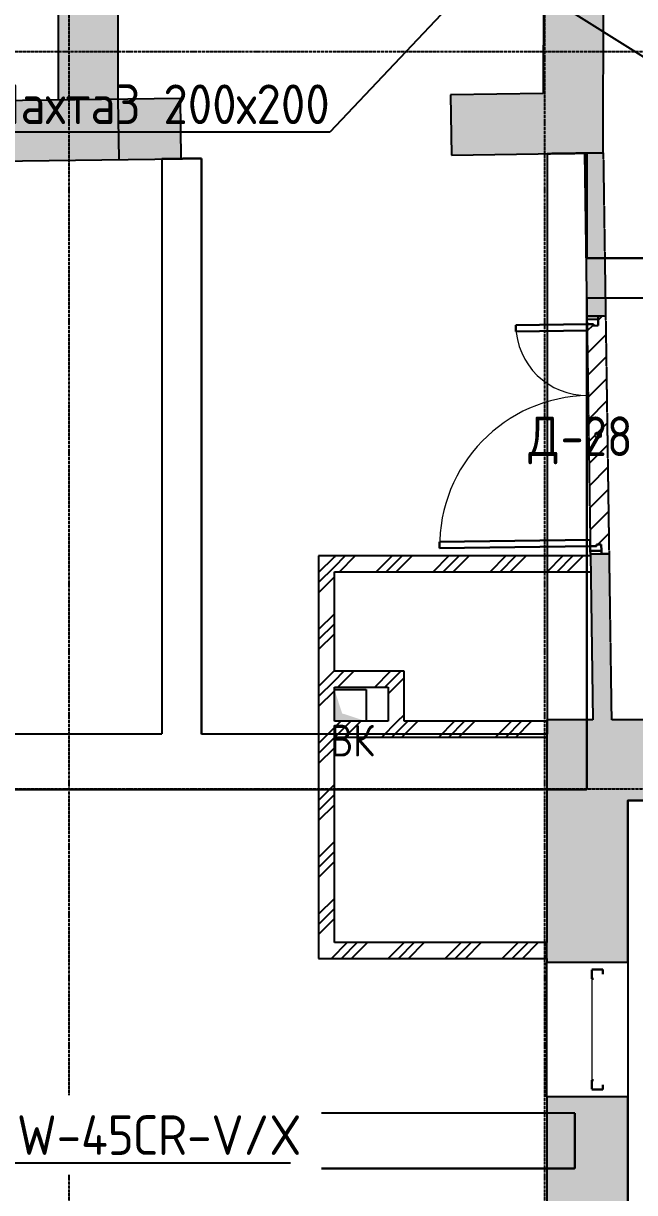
# Model space of a CAD drawing. Header units: millimetres. Extents: x -129048 to 476301, y -5853 to 215316.
# Drawn here: x 262099 to 265954, y 6210 to 13584 of the extents above; entities that cross this region are included whole.
import ezdxf
from ezdxf import colors
from ezdxf.entities.mleader import LeaderData, LeaderLine
from ezdxf.math import Vec2, Vec3

# ---------------------------------------------------------------- set-up
doc = ezdxf.new("R2010")
doc.units = ezdxf.units.MM
for name, pattern in [('ADSK_Линия сетки', [25, 20, -2.5, 0, -2.5]), ('ADSK_Сверху', [4.5, 3, -1.5]), ('ADSK_Снесено', [4.5, 3, -1.5])]:
    doc.linetypes.add(name, pattern=pattern)
for name, color, linetype, lineweight, true_color in [('_ Окна', 5, 'Continuous', 30, 0x0000ff), ('Линии', 7, 'Continuous', 9, 0x00a600), ('Стены внутренние', 5, 'Continuous', 18, 0x0000ff), ('Стены наружные', 1, 'ADSK_Снесено', 18, 0xff0000)]:
    doc.layers.add(name, color=color, linetype=linetype, lineweight=lineweight, true_color=true_color)
for name, color, linetype, lineweight in [('GAZLAITER', 1, 'Continuous', 40), ('Аннотация', 7, 'Continuous', 9), ('Двери', 251, 'Continuous', 18), ('Каркас', 7, 'Continuous', 18), ('Кондеи', 6, 'Continuous', 60), ('Марки дверей', 7, 'Continuous', 20), ('Окна', 251, 'Continuous', 18), ('Узлы', 7, 'Continuous', 18)]:
    doc.layers.add(name, color=color, linetype=linetype, lineweight=lineweight)
doc.styles.add('GOST Common_1', font='GOST Common_0.ttf', dxfattribs={"width": 0.9, "height": 200})
doc.styles.add('GOST Common_2', font='GOST Common_0.ttf', dxfattribs={"width": 0.9, "height": 250})
doc.styles.add('PIK', font='isocpeur.ttf', dxfattribs={"width": 0.9, "height": 250})
pattern_1 = [(45, (215977.25, 150), (-179.6051, 179.6051), []), (45, (216040.75, 150), (0, 359.2102), []), (45, (215913.75, 150), (0, 359.2102), [])]

# ---------------------------------------------------------------- blocks, each defined once
blk = doc.blocks.new('Витраж-тент со смещением вовне - 60мм 30 сдвиг-1466964-03 План 3-го этажа')
at = {"layer": '_ Окна', "color": 161, "linetype": 'ADSK_Сверху', "true_color": 0xaaaaff}
for p, q in [((-379, 25), (-379, -45)), ((-379, 25), (-349, 25)), ((-379, -45), (-379, 25)), ((379, 25), (349, 25)), ((379, -45), (379, 25)), ((379, -45), (379, 25)), ((-319, -45), (-379, -45)), ((-319, -35), (-319, -45)), ((319, -35), (319, -45)), ((319, -45), (379, -45))]:
    blk.add_line(p, q, dxfattribs=at)
at = {"layer": 'Окна', "color": 161, "linetype": 'ADSK_Сверху', "true_color": 0xaaaaff}
blk.add_line((-319, -45), (319, -45), dxfattribs=at)
blk = doc.blocks.new('AC_Дверь_Двупольная - Д-28п 1500х2200h-V211-03 План 3-го этажа')
at = {"layer": 'Двери', "lineweight": 30}
for p, q in [((-700, 1010), (-660, 1010)), ((-700, 60), (-700, 1010)), ((-660, 1010), (-660, 60)), ((700, 510), (660, 510)), ((660, 510), (660, 60)), ((700, 60), (700, 510)), ((-750, 60), (-730, 60)), ((-750, -10), (-750, 60)), ((-730, 60), (-700, 60)), ((-730, -10), (-730, 60)), ((-730, 60), (-730, -10)), ((-660, 60), (-700, 60)), ((-700, 60), (-700, 20)), ((-700, 20), (-690, 20)), ((-690, 20), (-690, -10)), ((660, 60), (700, 60)), ((700, 20), (690, 20)), ((690, 20), (690, -10)), ((730, 60), (700, 60)), ((700, 60), (700, 20)), ((730, -10), (730, 60)), ((750, 60), (730, 60)), ((730, 60), (730, -10)), ((750, -10), (750, 60)), ((-730, -10), (-750, -10)), ((-690, -10), (-730, -10)), ((690, -10), (730, -10)), ((730, -10), (750, -10))]:
    blk.add_line(p, q, dxfattribs=at)
at = {"layer": 'Двери'}
for centre, radius, start, end in [((-700, 60), 950, 360, 90), ((700, 60), 450, 90, 180)]:
    blk.add_arc(centre, radius, start, end, dxfattribs=at)
blk = doc.blocks.new('ADSK_Марка_Дверь - Типоразмер_ADSK_Марка-58376-03 План 3-го этажа')
at = {"layer": 'Марки дверей', "lineweight": 9}
blk.add_circle((0, 0), 0.2, dxfattribs=at)

msp = doc.modelspace()

# ---------------------------------------------------------------- hatches: boundary and pattern name
at = {"layer": 'Стены внутренние', "lineweight": 25, "true_color": 0x636466}
for points in [[(262317.10652, 13099.81577), (262697.10652, 13104.97462), (262697.10652, 20545.02004), (262518.11169, 20545.84648), (262518.11169, 20574.05859), (262317.10652, 20574.05859), (262317.10652, 15170.85341)], [(261897.13521, 12714.07927), (262702.26489, 12725.00963), (262697.10652, 13104.97462), (261891.97684, 13094.04425), (261897.07501, 12718.51337)]]:
    msp.add_hatch(color=251, dxfattribs=at).paths.add_polyline_path(points)
h = msp.add_hatch(color=251, dxfattribs=at)
h.paths.add_polyline_path([(265376.39762, 12761.31342), (265756.4101, 12766.47244), (265770.38605, 19018.94419), (265390.3851, 19018.94419), (265376.55504, 12831.7381)])
h.paths.add_polyline_path([(265772.68837, 20048.94162), (265773.76549, 20530.81471), (265393.76846, 20532.56921), (265393.76846, 20049.78861), (265770.38605, 20048.94677)])
h = msp.add_hatch(color=251, dxfattribs=at)
h.paths.add_polyline_path([(262702.26489, 12725.00963), (263094.39505, 12730.33316), (263089.8804, 13110.30688), (262697.10652, 13104.97462), (262702.19262, 12730.33316)])
h.paths.add_polyline_path([(264798.27236, 12753.46484), (265376.39762, 12761.31342), (265377.24712, 13141.35997), (264793.7577, 13133.43857), (264798.1791, 12761.31342)])
h = msp.add_hatch(color=251, dxfattribs=at)
h.paths.add_polyline_path([(265810.16842, 9192.30207), (265794.99529, 10238.51556), (265675.0079, 10236.7754), (265690.1558, 9192.30207)])
h.paths.add_polyline_path([(265653.25584, 11736.61767), (265773.24322, 11738.35784), (265758.33139, 12766.55413), (265638.34401, 12764.81397), (265653.24112, 11737.63277)])
at = {"layer": 'Стены внутренние', "linetype": 'ADSK_Снесено', "lineweight": 25, "true_color": 0x636466}
h = msp.add_hatch(dxfattribs=at)
h.set_pattern_fill('FP_4', color=251, style=0, pattern_type=2)
h.set_pattern_definition([(45, (215977.25, 150), (-70.71068, 70.71068), [])])
h.paths.add_polyline_path([(265745.00054, 10237.7905), (265794.99529, 10238.51556), (265773.24322, 11738.35784), (265723.24848, 11737.63277), (265723.53851, 11677.63067), (265694.11541, 11677.63908), (265693.9767, 11687.20299), (265653.98091, 11686.62293), (265674.71788, 10286.77645), (265714.27863, 10287.3502), (265714.27863, 10297.35125), (265744.13046, 10297.78419), (265744.71052, 10257.78839)])
at = {"layer": 'Стены внутренние', "lineweight": 25, "true_color": 0x636466}
h = msp.add_hatch(dxfattribs=at)
h.set_pattern_fill('FP_1', color=251, style=0, pattern_type=2)
h.set_pattern_definition(pattern_1)
h.paths.add_polyline_path([(263960.0993, 7786.78828), (264060.0993, 7786.78828), (264060.0993, 10224.7754), (263960.0993, 10224.7754), (263960.0993, 8446.10395)])
h = msp.add_hatch(dxfattribs=at)
h.set_pattern_fill('FP_1', color=251, style=0, pattern_type=2)
h.set_pattern_definition(pattern_1)
h.paths.add_polyline_path([(265533.52089, 10124.7754), (265676.63223, 10124.7754), (265675.18194, 10224.7754), (264060.0993, 10224.7754), (264060.0993, 10124.7754), (264937.91828, 10124.7754)])
h = msp.add_hatch(dxfattribs=at)
h.set_pattern_fill('FP_1', color=251, style=0, pattern_type=2)
h.set_pattern_definition(pattern_1)
h.paths.add_polyline_path([(264500.0993, 9397.40355), (264500.0993, 9497.40355), (264060.0993, 9497.40355), (264060.0993, 9397.40355), (264400.0993, 9397.40355)])
h = msp.add_hatch(dxfattribs=at)
h.set_pattern_fill('FP_1', color=251, style=0, pattern_type=2)
h.set_pattern_definition(pattern_1)
h.paths.add_polyline_path([(264400.0993, 9182.35753), (264500.0993, 9182.35753), (264500.0993, 9397.40355), (264400.0993, 9397.40355), (264400.0993, 9359.07067)])
h = msp.add_hatch(dxfattribs=at)
h.set_pattern_fill('FP_1', color=251, style=0, pattern_type=2)
h.set_pattern_definition(pattern_1)
h.paths.add_polyline_path([(264937.91828, 9082.35753), (265400.655, 9082.35753), (265400.655, 9182.35753), (264060.0993, 9182.35753), (264060.0993, 9082.35753), (264260.0993, 9082.35753)])
h = msp.add_hatch(dxfattribs=at)
h.set_pattern_fill('FP_1', color=251, style=0, pattern_type=2)
h.set_pattern_definition(pattern_1)
h.paths.add_polyline_path([(264937.91828, 7686.78828), (265400.655, 7686.78828), (265400.655, 7786.78828), (263960.0993, 7786.78828), (263960.0993, 7686.78828), (264060.0993, 7686.78828)])
at = {"layer": 'Стены наружные', "linetype": 'Continuous', "lineweight": 25, "true_color": 0x636466}
h = msp.add_hatch(color=251, dxfattribs=at)
h.paths.add_polyline_path([(265692.42807, 300.23165), (265910.655, 300.23165), (265910.655, 1286.6675), (265400.655, 1286.6675), (265400.655, 300.23165), (265594.43313, 300.23165)])
h.paths.add_polyline_path([(265583.56265, 2136.6675), (265910.655, 2136.6675), (265910.655, 3118.67139), (265400.655, 3118.67139), (265400.655, 2136.6675)])
h.paths.add_polyline_path([(265910.655, 3968.67139), (265910.655, 4987.71626), (265400.655, 4987.71626), (265400.655, 3968.67139), (265594.43313, 3968.67139)])
h.paths.add_polyline_path([(265594.43313, 5837.71626), (265910.655, 5837.71626), (265910.655, 6813.28085), (265400.655, 6813.28085), (265400.655, 5837.71626), (265556.70248, 5837.71626)])
h.paths.add_polyline_path([(265910.655, 7663.28085), (265910.655, 9192.30207), (265400.655, 9192.30207), (265400.655, 7663.28085), (265624.07881, 7663.28085)])
msp.add_hatch(color=251, dxfattribs=at).paths.add_polyline_path([(271852.65846, 8682.30207), (272191.20351, 8682.30207), (272191.20351, 9192.30207), (265910.655, 9192.30207), (265910.655, 8682.30207), (267273.64646, 8682.30207)])
at = {"layer": 'Узлы', "lineweight": 25, "true_color": 0x636466}
msp.add_hatch(color=251, dxfattribs=at).paths.add_polyline_path([(264109.59677, 9182.35753), (264260.0993, 9182.35753), (264109.59677, 9231.85501), (264060.0993, 9382.35753), (264060.0993, 9182.35753)])

# ---------------------------------------------------------------- linework, layer by layer
at = {"linetype": 'ADSK_Линия сетки', "lineweight": 25}
for p, q in [((262387.16465, -2825.79407), (262387.16465, 44684.78674)), ((265387.16465, -2825.79407), (265387.16465, 44684.78674)), ((204891.02955, 13406.78828), (273118.97256, 13406.78828)), ((204891.02955, 8756.78828), (273118.97256, 8756.78828))]:
    msp.add_line(p, q, dxfattribs=at)
at = {"color": 251, "lineweight": 25, "true_color": 0x636466}
msp.add_lwpolyline([(262010.4664, 21084.05859), (262010.4664, 43909.20652), (272009.87193, 43909.20652), (272191.20351, 8682.30207), (265910.655, 8682.30207), (265910.655, 300.23165), (258014.186, 300.23165), (258014.186, 2256.78828), (247213.22785, 2336.47811), (247313.64977, 2335.73719), (247313.64977, -2582.56685), (234949.89798, -2582.56685), (234949.89798, 2336.47811), (224250.2517, 2336.47811), (224250.2517, 422.0206), (216267.75299, 456.78828), (216267.75299, 8679.25245)], dxfattribs=at)
at = {"layer": 'Каркас', "color": 251, "linetype": 'ADSK_Сверху', "lineweight": 25, "true_color": 0x636466}
for p, q in [((265652.85786, 12765.06662), (265402.85786, 12761.67264)), ((265402.85786, 12761.67264), (265652.85786, 12765.06662)), ((265402.85786, 12761.67264), (265402.85786, 9101.21709)), ((265402.85786, 12761.67264), (265402.85786, 9101.21709)), ((265652.85786, 12103.64646), (265652.85786, 12765.06662)), ((265652.85786, 12765.06662), (265652.85786, 12103.64646)), ((263222.85786, 12732.07716), (262972.85786, 12728.68318)), ((262972.85786, 12728.68318), (263222.85786, 12732.07716)), ((262972.85786, 12728.68318), (262972.85786, 9101.21709)), ((262972.85786, 12728.68318), (262972.85786, 9101.21709)), ((263222.85786, 9101.21709), (263222.85786, 12732.07716)), ((263222.85786, 12732.07716), (263222.85786, 9101.21709)), ((271889.24439, 12103.64646), (265652.85786, 12103.64646)), ((265652.85786, 12103.64646), (271889.24439, 12103.64646)), ((265652.85786, 11853.64646), (271889.24439, 11853.64646)), ((265652.85786, 11853.64646), (271889.24439, 11853.64646)), ((265652.85786, 9101.21709), (265652.85786, 11853.64646)), ((265652.85786, 11853.64646), (265652.85786, 9101.21709)), ((262972.85786, 9101.21709), (260789.67192, 9101.21709)), ((262972.85786, 9101.21709), (260789.67192, 9101.21709)), ((265402.85786, 9101.21709), (263222.85786, 9101.21709)), ((265402.85786, 9101.21709), (263222.85786, 9101.21709)), ((265652.85786, 8751.21709), (265652.85786, 9101.21709)), ((265652.85786, 9101.21709), (265652.85786, 8751.21709)), ((258493.2549, 8751.21709), (265652.85786, 8751.21709)), ((265652.85786, 8751.21709), (258493.2549, 8751.21709)), ((265578.06174, 6711.66252), (258495.73613, 6711.66252)), ((265578.06174, 6711.66252), (258495.73613, 6711.66252)), ((265578.06174, 6361.66252), (265578.06174, 6711.66252)), ((265578.06174, 6711.66252), (265578.06174, 6361.66252)), ((258498.34132, 6361.66252), (265578.06174, 6361.66252)), ((265578.06174, 6361.66252), (258498.34132, 6361.66252))]:
    msp.add_line(p, q, dxfattribs=at)
at = {"layer": 'Линии', "color": 251, "lineweight": 25, "true_color": 0x636466}
for p, q in [((264060.0993, 9382.35753), (264260.0993, 9382.35753)), ((264060.0993, 9182.35753), (264060.0993, 9382.35753)), ((264260.0993, 9382.35753), (264260.0993, 9182.35753)), ((264260.0993, 9182.35753), (264060.0993, 9182.35753))]:
    msp.add_line(p, q, dxfattribs=at)
at = {"layer": 'Стены внутренние', "color": 251, "lineweight": 25, "true_color": 0x636466}
for p, q in [((262317.10652, 20574.05859), (262317.10652, 13099.81577)), ((262697.10652, 13104.97462), (262697.10652, 20545.02004)), ((265390.387, 19019.79359), (265377.24712, 13141.35997)), ((265756.4101, 12766.47244), (265767.03931, 17521.70131)), ((265377.24712, 13141.35997), (264793.7577, 13133.43857)), ((264793.7577, 13133.43857), (264798.27236, 12753.46484)), ((263089.8804, 13110.30688), (261891.97684, 13094.04425)), ((262702.26489, 12725.00963), (262697.10652, 13104.97462)), ((263094.39505, 12730.33316), (263089.8804, 13110.30688)), ((264798.27236, 12753.46484), (265756.4101, 12766.47244)), ((265758.33139, 12766.55413), (265638.34401, 12764.81397)), ((265638.34401, 12764.81397), (265653.25584, 11736.61767)), ((261897.13521, 12714.07927), (263094.39505, 12730.33316)), ((265723.24848, 11737.63277), (265773.24322, 11738.35784)), ((263960.0993, 10224.7754), (263960.0993, 7686.78828)), ((265675.18194, 10224.7754), (263960.0993, 10224.7754)), ((265675.0079, 10236.7754), (265690.1558, 9192.30207)), ((265794.99529, 10238.51556), (265745.00054, 10237.7905)), ((264060.0993, 9497.40355), (264060.0993, 10124.7754)), ((264060.0993, 10124.7754), (265676.63223, 10124.7754)), ((264500.0993, 9497.40355), (264060.0993, 9497.40355)), ((264500.0993, 9182.35753), (264500.0993, 9497.40355)), ((264060.0993, 9182.35753), (264060.0993, 9397.40355)), ((264060.0993, 9397.40355), (264400.0993, 9397.40355)), ((264400.0993, 9397.40355), (264400.0993, 9182.35753)), ((264400.0993, 9182.35753), (264060.0993, 9182.35753)), ((265400.655, 9182.35753), (264500.0993, 9182.35753)), ((264060.0993, 7786.78828), (264060.0993, 9082.35753)), ((264060.0993, 9082.35753), (265400.655, 9082.35753)), ((265400.655, 7786.78828), (264060.0993, 7786.78828)), ((265400.655, 7686.78828), (265400.655, 7786.78828)), ((263960.0993, 7686.78828), (265400.655, 7686.78828))]:
    msp.add_line(p, q, dxfattribs=at)
at = {"layer": 'Стены внутренние', "color": 251, "linetype": 'ADSK_Снесено', "lineweight": 25, "true_color": 0x636466}
for p, q in [((265810.16842, 9192.30207), (265758.33139, 12766.55413)), ((265773.24322, 11738.35784), (265723.24848, 11737.63277)), ((265654.56096, 11646.62714), (265673.70278, 10326.76594)), ((265745.00054, 10237.7905), (265794.99529, 10238.51556))]:
    msp.add_line(p, q, dxfattribs=at)
at = {"layer": 'Стены наружные', "color": 251, "linetype": 'Continuous', "lineweight": 25, "true_color": 0x636466}
for p, q in [((265690.1558, 9192.30207), (265400.655, 9192.30207)), ((265400.655, 9192.30207), (265400.655, 7786.78828)), ((271681.20351, 9192.30207), (265810.16842, 9192.30207)), ((265910.655, 7663.28085), (265910.655, 8682.30207)), ((265910.655, 8682.30207), (272191.20351, 8682.30207)), ((265400.655, 7686.78828), (265400.655, 7663.28085)), ((265400.655, 7663.28085), (265910.655, 7663.28085)), ((265400.655, 6813.28085), (265400.655, 7663.28085)), ((265910.655, 7663.28085), (265910.655, 6813.28085)), ((265910.655, 6813.28085), (265400.655, 6813.28085)), ((265400.655, 6813.28085), (265400.655, 5837.71626)), ((265910.655, 5837.71626), (265910.655, 6813.28085))]:
    msp.add_line(p, q, dxfattribs=at)

# ---------------------------------------------------------------- block references
at = {"layer": '_ Окна', "color": 251, "linetype": 'ADSK_Сверху', "lineweight": 25, "true_color": 0x636466, "rotation": 270.0000000000003}
msp.add_blockref('Витраж-тент со смещением вовне - 60мм 30 сдвиг-1466964-03 План 3-го этажа', (265729.41611, 7238.28085), dxfattribs=at)
at = {"layer": 'Двери', "color": 251, "lineweight": 25, "true_color": 0x636466, "rotation": 90.83089680507334}
msp.add_blockref('AC_Дверь_Двупольная - Д-28п 1500х2200h-V211-03 План 3-го этажа', (265724.12556, 10987.56662), dxfattribs=at)
at = {"layer": 'Марки дверей', "color": 251, "lineweight": 25, "true_color": 0x636466, "xscale": 99.99999999999993, "yscale": 99.99999999999993, "zscale": 99.99999999999993}
msp.add_blockref('ADSK_Марка_Дверь - Типоразмер_ADSK_Марка-58376-03 План 3-го этажа', (265724.12556, 10987.56662), dxfattribs=at)

# ---------------------------------------------------------------- texts
at = {"layer": 'Аннотация', "color": 251, "lineweight": 25, "true_color": 0x636466, "insert": (264034.4143, 9160.37787), "char_height": 200, "width": 360.759375, "attachment_point": 1, "style": 'GOST Common_1'}
msp.add_mtext('ВК', dxfattribs=at)
at = {"layer": 'Марки дверей', "color": 251, "lineweight": 25, "true_color": 0x636466, "char_height": 250, "attachment_point": 1, "style": 'GOST Common_2'}
for s, insert, width in [('\\fGOST Common|b0|i0|c204|p34|;\\W.9;Д', (265284.29629, 11104.57971), 245.316375), ('-28', (265486.70254, 11104.57971), 584.4301875)]:
    msp.add_mtext(s, dxfattribs=dict(at, insert=insert, width=width))

# ---------------------------------------------------------------- leaders
at = {"layer": 'GAZLAITER', "color": 18, "lineweight": 25, "ltscale": 10, "true_color": 0x000000}
ml = msp.add_multileader_mtext('Standard', dxfattribs=at)
ml.set_content('{\\C256;\\c0;Шахта3 200х200}', color=2, style='PIK')
ml.set_leader_properties()
ml.build(insert=Vec2(0, 0))
ml.multileader.update_dxf_attribs({"text_left_attachment_type": 6, "text_right_attachment_type": 6, "dogleg_length": 0.36, "arrow_head_size": 0.18})
ctx = ml.context
ctx.base_point, ctx.char_height, ctx.arrow_head_size, ctx.landing_gap_size, ctx.plane_origin = Vec3(261736.11093, 12898.54827), 250, 0.18, 0.09, Vec3(265018.3301, 13941.87799)
ctx.left_attachment, ctx.right_attachment, ctx.text_align_type = 6, 6, 2
notes = []
notes.append((ctx, [(1, (1, 1, 0), (264031.65093, 12898.54827), (-1, 0), 0.36, [(0, [(265018.3301, 13941.87799)], 0, [])])]))
ctx.mtext.insert, ctx.mtext.alignment, ctx.mtext.flow_direction = Vec3(264031.20093, 13198.54827), 3, 5
ml = msp.add_multileader_mtext('Standard', dxfattribs=at)
ml.set_content('{\\C256;\\c0;К3\\PК5}', color=2, style='PIK')
ml.set_leader_properties()
ml.build(insert=Vec2(0, 0))
ml.multileader.update_dxf_attribs({"text_left_attachment_type": 6, "text_right_attachment_type": 6, "dogleg_length": 0.36, "arrow_head_size": 0.18})
ctx = ml.context
ctx.base_point, ctx.char_height, ctx.arrow_head_size, ctx.landing_gap_size, ctx.plane_origin = Vec3(266541.37577, 13038.3992), 250, 0.18, 0.09, Vec3(265254.78488, 13846.23225)
ctx.left_attachment, ctx.right_attachment, ctx.text_align_type = 6, 6, 2
notes.append((ctx, [(0, (1, 1, 0), (266541.01577, 13038.3992), (1, 0), 0.36, [(0, [(265254.78488, 13846.23225)], 0, [])])]))
ctx.mtext.insert, ctx.mtext.alignment, ctx.mtext.flow_direction = Vec3(266833.96577, 13338.3992), 3, 5
for ctx, leaders in notes:
    for number, flags, end, landing, length, lines in leaders:
        leader = LeaderData()
        leader.index, (leader.has_last_leader_line, leader.has_dogleg_vector, leader.attachment_direction) = number, flags
        leader.last_leader_point, leader.dogleg_vector, leader.dogleg_length = Vec3(end), Vec3(landing), length
        for number, points, colour, breaks in lines:
            line = LeaderLine()
            line.index, line.vertices, line.color, line.breaks = number, Vec3.list(points), colors.encode_raw_color(colour), breaks
            leader.lines.append(line)
        ctx.leaders.append(leader)

# ---------------------------------------------------------------- next in the draw order: leaders
at = {"layer": 'Кондеи', "color": 18, "lineweight": 25, "ltscale": 10, "true_color": 0x000000}
ml = msp.add_multileader_mtext('Standard', dxfattribs=at)
ml.set_content('ND-IW-45СR-V/X', color=250, style='PIK')
ml.set_leader_properties()
ml.build(insert=Vec2(0, 0))
ml.multileader.update_dxf_attribs({"text_left_attachment_type": 6, "text_right_attachment_type": 6, "dogleg_length": 0.36, "arrow_head_size": 0.18})
ctx = ml.context
ctx.base_point, ctx.char_height, ctx.arrow_head_size, ctx.landing_gap_size, ctx.plane_origin = Vec3(261444.6078, 6397.37829), 250, 0.18, 0.09, Vec3(260457.64155, 7221.19356)
ctx.left_attachment, ctx.right_attachment = 6, 6
notes = []
notes.append((ctx, [(1, (1, 1, 0), (261444.2478, 6397.37829), (1, 0), 0.36, [(0, [(260457.64155, 7221.19356)], 0, [])])]))
ctx.mtext.insert, ctx.mtext.flow_direction = Vec3(261444.6978, 6697.37829), 5
ctx.mtext.has_bg_fill, ctx.mtext.bg_color, ctx.mtext.bg_scale_factor, ctx.mtext.bg_transparency, ctx.mtext.use_window_bg_color = 1, -1027028792, 1.5, 0, 1
for ctx, leaders in notes:
    for number, flags, end, landing, length, lines in leaders:
        leader = LeaderData()
        leader.index, (leader.has_last_leader_line, leader.has_dogleg_vector, leader.attachment_direction) = number, flags
        leader.last_leader_point, leader.dogleg_vector, leader.dogleg_length = Vec3(end), Vec3(landing), length
        for number, points, colour, breaks in lines:
            line = LeaderLine()
            line.index, line.vertices, line.color, line.breaks = number, Vec3.list(points), colors.encode_raw_color(colour), breaks
            leader.lines.append(line)
        ctx.leaders.append(leader)

doc.saveas('drawing.dxf')
